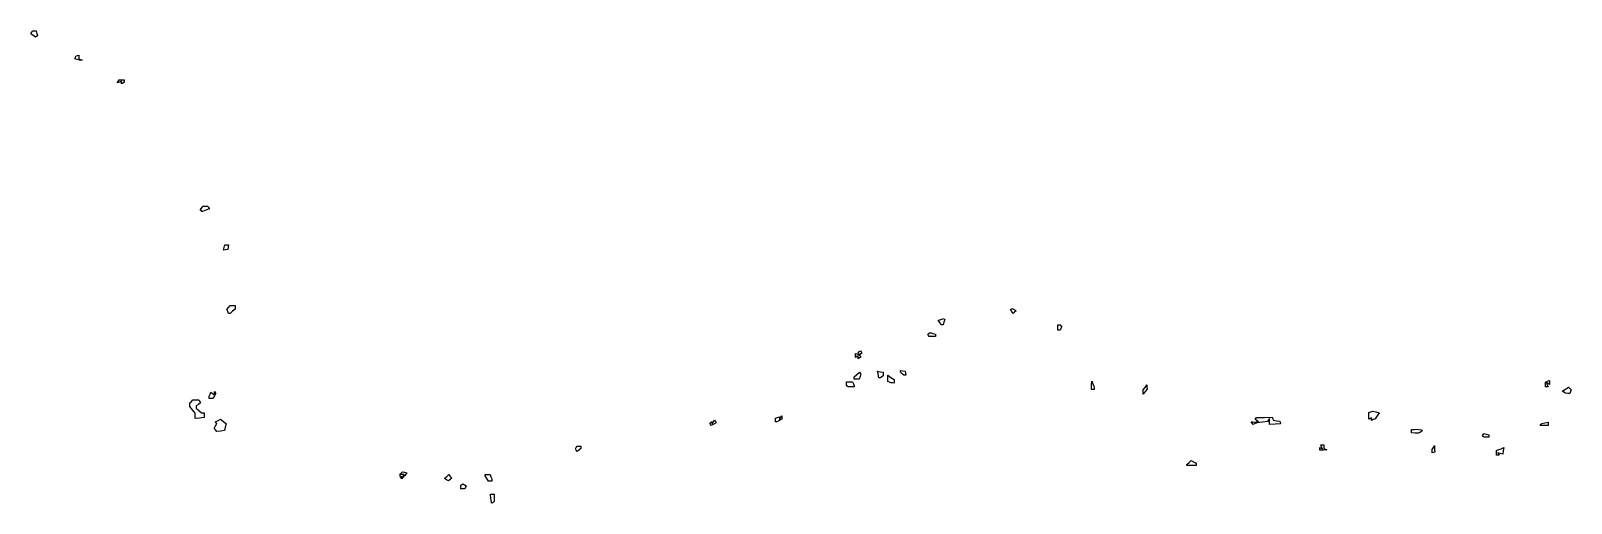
# Model space of a CAD drawing. Extents: x 0 to 4532, y 0 to 2620.
# Drawn here: x 3338 to 4532, y 0 to 366 of the extents above; entities that cross this region are included whole.
import ezdxf

# ---------------------------------------------------------------- set-up
doc = ezdxf.new("R2010")
doc.units = 0
doc.layers.add('Layer_1', color=7, linetype='CONTINUOUS')

msp = doc.modelspace()

# ---------------------------------------------------------------- linework, layer by layer
at = {"layer": 'Layer_1', "color": 7}
for points in [[(3339.494908, 362.498943), (3337.694822, 363.815239), (3338.40663, 364.966928), (3339.11841, 366.118645), (3340.442813, 366.118645), (3341.767132, 366.118645), (3342.289926, 364.119624), (3342.812635, 362.120631), (3342.053828, 361.651639), (3341.295022, 361.182731)], [(3373.695117, 343.818679), (3371.889731, 344.286679), (3372.257639, 345.390178), (3372.625435, 346.493678), (3373.812925, 346.88948), (3375.000443, 347.285395), (3375.000443, 345.785385), (3375.000443, 344.285375), (3376.250438, 343.780978), (3377.500432, 343.276581), (3376.500425, 343.313431), (3375.500418, 343.350565), (3373.695117, 343.818565)], [(3408.000435, 326.028266), (3408.000435, 327.055883), (3406.336441, 326.417378), (3404.672333, 325.778789), (3405.395452, 326.948761), (3406.118428, 328.118677), (3408.059453, 328.118677), (3410.000449, 328.118677), (3410.000449, 327.177687), (3410.000449, 326.23667), (3409.000442, 325.618688), (3408.000435, 325.000679)], [(3469.675769, 226.776631), (3469.017847, 227.434638), (3470.131552, 228.776644), (3471.245369, 230.118651), (3473.063852, 230.118651), (3474.882448, 230.118651), (3475.501648, 229.116745), (3476.120763, 228.114953), (3473.495568, 227.116732), (3470.87026, 226.118653), (3470.602103, 226.118653), (3470.333662, 226.118653)], [(3487.695475, 198.060442), (3488.233775, 200.118622), (3489.528556, 200.118622), (3490.823451, 200.118622), (3490.567483, 198.368625), (3490.311514, 196.618628), (3488.73443, 196.310445), (3487.157318, 196.00212)], [(3490.357152, 148.631547), (3489.776673, 150.144342), (3491.011076, 151.631539), (3492.245367, 153.11885), (3494.122866, 153.11885), (3496.000451, 153.11885), (3496.000451, 151.773838), (3496.000451, 150.428855), (3494.171764, 148.773847), (3492.342963, 147.118838), (3491.640368, 147.118838), (3490.937659, 147.118838)], [(4098.109746, 148.487547), (4096.903547, 149.940871), (4097.749831, 150.463948), (4098.596143, 150.986969), (4100.040027, 150.09465), (4101.483939, 149.202247), (4100.399942, 148.11825), (4099.315831, 147.034167)], [(4033.543328, 130.04973), (4032.968008, 130.980628), (4033.993215, 131.614229), (4035.018535, 132.247942), (4037.009534, 131.616043), (4039.000618, 130.98403), (4039.000618, 130.051431), (4039.000618, 129.118832), (4036.559619, 129.118832), (4034.11862, 129.118832)], [(4042.296518, 140.016631), (4041.111324, 141.914541), (4043.262311, 142.477048), (4045.413326, 143.039555), (4045.798214, 142.654553), (4046.183216, 142.269552), (4045.524529, 140.19425), (4044.865814, 138.118835), (4044.17382, 138.118835), (4043.481712, 138.118835)], [(4134.000652, 136.11885), (4134.000652, 138.118835), (4134.833953, 138.118835), (4135.667339, 138.118835), (4136.265053, 137.521037), (4136.862851, 136.923352), (4136.32475, 135.521052), (4135.786649, 134.118837), (4134.893651, 134.118837), (4134.000652, 134.118837)], [(3979.000617, 113.11884), (3979.000617, 114.236824), (3978.000611, 113.618843), (3977.000604, 113.000834), (3977.000604, 114.528425), (3977.000604, 116.056044), (3978.664598, 115.41754), (3980.328706, 114.778922), (3979.648306, 115.879842), (3978.968019, 116.980649), (3979.915216, 117.566032), (3980.862413, 118.151443), (3981.447796, 117.204246), (3982.033207, 116.257049), (3981.000602, 115.618828), (3979.967997, 114.980636), (3980.500599, 114.118846), (3981.033201, 113.257029), (3980.016895, 112.628928), (3979.000617, 112.000827)], [(3976.000598, 96.96382), (3976.000598, 97.808829), (3978.006705, 99.624335), (3980.012898, 101.439926), (3980.597998, 100.854741), (3981.18321, 100.269529), (3980.524495, 98.194227), (3979.865808, 96.118841), (3977.933203, 96.118841), (3976.000598, 96.118841)], [(3994.924103, 97.868838), (3994.848134, 98.618829), (3994.504434, 100.427929), (3994.160733, 102.237028), (3996.330938, 101.927939), (3998.501143, 101.61882), (3998.535159, 100.118839), (3998.568041, 98.618829), (3997.534642, 97.884117), (3996.501159, 97.149433), (3995.751139, 97.13526), (3995.001149, 97.121087), (3994.924046, 97.871077)], [(4003.250622, 93.781136), (4002.0006, 94.285533), (4002.0006, 96.725228), (4002.0006, 99.164924), (4004.500616, 97.526838), (4007.000605, 95.888837), (4007.000605, 94.503829), (4007.000605, 93.118821), (4005.75061, 93.197907), (4004.500616, 93.276994), (4003.250622, 93.781391)], [(4013.200629, 100.318823), (4012.000609, 101.518842), (4012.000609, 102.230339), (4012.000609, 102.941835), (4013.750607, 102.685866), (4015.500604, 102.429898), (4015.823924, 100.774379), (4016.147215, 99.118889), (4015.273917, 99.118889), (4014.40062, 99.118889)], [(3476.000461, 82.036883), (3476.000461, 82.955082), (3476.617251, 84.562383), (3477.23407, 86.169685), (3478.617265, 85.021795), (3480.000459, 83.873791), (3480.000459, 85.162875), (3480.000459, 86.451987), (3480.581448, 85.870998), (3481.162465, 85.28998), (3480.046267, 83.204276), (3478.930068, 81.118685), (3477.465264, 81.118685), (3476.000461, 81.118685)], [(3970.667295, 90.785538), (3970.000615, 91.452134), (3970.000615, 92.785523), (3970.000615, 94.118827), (3972.393595, 94.118827), (3974.786604, 94.118827), (3975.393615, 92.537038), (3976.000598, 90.95522), (3976.000598, 90.537025), (3976.000598, 90.118829), (3973.667315, 90.118829), (3971.333891, 90.118829)], [(4160.070953, 91.368823), (4160.140969, 94.618831), (4161.000349, 92.618817), (4161.859757, 90.618833), (4161.929773, 89.368838), (4161.999789, 88.118816), (4160.999782, 88.118816), (4159.999775, 88.118816), (4160.069791, 91.368823)], [(4200.032469, 86.177593), (4200.000437, 87.736394), (4201.468642, 89.677588), (4202.936848, 91.618697), (4202.968879, 90.059784), (4203.000911, 88.500983), (4201.532705, 86.559789), (4200.0645, 84.618679)], [(4512.000746, 92.011835), (4512.000746, 93.90484), (4513.500756, 94.480443), (4515.000766, 95.056018), (4515.000766, 93.528427), (4515.000766, 92.000836), (4513.830851, 92.723841), (4512.660851, 93.446931), (4513.299468, 91.782823), (4513.937972, 90.118829), (4512.969373, 90.118829), (4512.000746, 90.118829)], [(4526.191072, 85.980018), (4524.881466, 86.810627), (4527.306364, 88.399531), (4529.731262, 89.988322), (4530.787877, 88.931736), (4531.844463, 87.875121), (4531.31566, 86.496916), (4530.786771, 85.118824), (4529.143754, 85.132998), (4527.500764, 85.147171), (4526.191072, 85.977779)], [(3465.000444, 67.684586), (3465.000444, 69.84898), (3463.000459, 72.391573), (3461.000446, 74.934194), (3461.000446, 76.326374), (3461.000446, 77.718696), (3462.200465, 78.918687), (3463.400456, 80.118678), (3465.641443, 80.118678), (3467.882458, 80.118678), (3468.594266, 78.966989), (3469.306046, 77.815273), (3467.653248, 76.606778), (3466.000451, 75.398169), (3466.000451, 74.480679), (3466.000451, 73.563189), (3468.011859, 71.840886), (3470.023353, 70.118668), (3471.011851, 70.118668), (3472.000462, 70.118668), (3472.000462, 68.228073), (3472.000462, 66.337477), (3468.500468, 65.928891), (3465.000444, 65.520276)], [(3480.912053, 56.725105), (3479.861674, 57.990803), (3480.895867, 59.923182), (3481.930059, 61.855589), (3481.379656, 62.406105), (3480.829168, 62.956594), (3482.821952, 64.023101), (3484.814766, 65.08958), (3486.984064, 63.332893), (3489.153476, 61.576291), (3488.493967, 58.9488), (3487.834458, 56.321196), (3484.898473, 55.890302), (3481.962459, 55.459379)], [(3864.544958, 61.046779), (3863.967966, 61.980398), (3864.984272, 62.608499), (3866.000578, 63.2366), (3866.014751, 62.427592), (3866.028924, 61.618584), (3866.888616, 62.975387), (3867.748336, 64.332106), (3868.401325, 63.275491), (3869.054342, 62.218905), (3867.087041, 61.166089), (3865.11974, 60.113188), (3864.542719, 61.046779)], [(3915.00059, 64.511681), (3915.00059, 65.904683), (3916.5006, 66.480286), (3918.000582, 67.055889), (3918.014755, 65.837275), (3918.028928, 64.618689), (3918.998321, 66.11867), (3919.967713, 67.61868), (3919.981887, 66.403892), (3919.99606, 65.189076), (3918.061782, 64.153892), (3916.127561, 63.118679), (3915.561765, 63.118679), (3914.996083, 63.118679), (3914.996083, 64.511681)], [(4284.527501, 62.074877), (4283.852005, 63.167888), (4284.676405, 63.024739), (4285.500692, 62.881589), (4287.500705, 63.015384), (4289.50069, 63.14918), (4288.029707, 64.079482), (4286.558582, 65.009898), (4287.27399, 65.725278), (4287.989398, 66.440686), (4293.984109, 66.529694), (4299.978904, 66.618702), (4300.43069, 65.440793), (4300.88259, 64.262884), (4303.472691, 63.940783), (4306.062906, 63.618682), (4306.281741, 62.618675), (4306.500576, 61.618697), (4302.25059, 61.311195), (4298.000576, 61.003692), (4297.986403, 63.31118), (4297.97223, 65.618695), (4297.237518, 64.518597), (4296.502834, 63.418499), (4292.502836, 62.867076), (4288.502838, 62.315793), (4286.854037, 61.649085), (4285.205123, 60.982376), (4284.529627, 62.075302)], [(4377.000731, 65.209089), (4377.000731, 66.236677), (4376.000724, 65.618667), (4375.000718, 65.000686), (4375.000718, 67.591071), (4375.000718, 70.181484), (4376.50291, 70.757881), (4378.005216, 71.334392), (4380.512036, 70.705185), (4383.018912, 70.075979), (4381.449822, 67.681269), (4379.880732, 65.286588), (4378.440731, 64.734087), (4377.000731, 64.181473)], [(4508.426966, 60.998873), (4508.971161, 61.879485), (4511.485946, 62.360184), (4514.00076, 62.840968), (4514.00076, 61.479573), (4514.00076, 60.11829), (4510.941751, 60.11829), (4507.88277, 60.11829)], [(4408.000738, 55.831284), (4408.000738, 57.118582), (4410.250739, 57.237071), (4412.500739, 57.355559), (4414.000721, 57.141826), (4415.500731, 56.928378), (4415.971736, 56.46908), (4416.442826, 56.009782), (4414.971729, 55.081265), (4413.500718, 54.15289), (4410.750742, 54.348481), (4408.000738, 54.544071)], [(4463.694655, 51.758096), (4463.055159, 52.397592), (4463.528942, 53.164194), (4464.002753, 53.930795), (4466.001746, 53.408087), (4468.000738, 52.885293), (4468.000738, 52.001989), (4468.000738, 51.118599), (4466.167459, 51.118599), (4464.334038, 51.118599)], [(3760.53055, 41.069976), (3759.88255, 42.118596), (3760.500531, 43.118575), (3761.11854, 44.118581), (3762.559533, 44.118581), (3764.000554, 44.118581), (3764.000554, 43.240975), (3764.000554, 42.363481), (3762.589552, 41.192489), (3761.178635, 40.021496)], [(4337.000721, 42.177585), (4337.000721, 43.236581), (4337.989219, 42.625686), (4338.977802, 42.014678), (4338.382299, 43.566676), (4337.786712, 45.118588), (4338.893698, 45.118588), (4340.000713, 45.118588), (4340.000713, 43.701888), (4340.000713, 42.285274), (4341.250707, 41.780877), (4342.500701, 41.27648), (4339.750697, 41.197393), (4337.000721, 41.118306), (4337.000721, 42.17733)], [(4424.016038, 40.285289), (4424.030211, 41.618593), (4424.999603, 43.118575), (4425.969024, 44.618585), (4425.983197, 42.868587), (4425.99737, 41.11859), (4426.072489, 40.393572), (4426.147607, 39.668583), (4425.072595, 39.310284), (4423.997584, 38.951899), (4424.011757, 40.285289)], [(4474.00075, 39.001987), (4474.00075, 40.885298), (4475.750747, 41.502599), (4477.500745, 42.1199), (4478.619636, 42.65888), (4479.738556, 43.197888), (4479.237363, 40.57618), (4478.736254, 37.954472), (4476.867144, 38.443279), (4474.99795, 38.932085), (4475.55836, 38.025282), (4476.118741, 37.118592), (4475.059745, 37.118592), (4474.00075, 37.118592)], [(3624.505299, 20.110769), (3623.691501, 21.427575), (3624.776915, 20.756785), (3625.862301, 20.085966), (3626.490402, 21.102271), (3627.118503, 22.118577), (3625.359492, 22.118577), (3623.600508, 22.118577), (3624.694314, 23.212382), (3625.78809, 24.306187), (3627.510705, 23.962373), (3629.233405, 23.618587), (3627.276308, 21.206275), (3625.319211, 18.793877)], [(4234.000691, 29.547194), (4234.000691, 29.975679), (4235.570093, 31.545194), (4237.13958, 33.114597), (4239.070088, 32.081396), (4241.00068, 31.048196), (4241.00068, 30.083396), (4241.00068, 29.118595), (4237.500686, 29.118595), (4234.000691, 29.118595)], [(3659.967012, 18.139584), (3658.500507, 19.046274), (3660.086407, 20.63257), (3661.672307, 22.21898), (3662.848713, 20.801487), (3664.025205, 19.383965), (3662.729318, 18.308472), (3661.433403, 17.232979)], [(3671.000505, 12.559582), (3671.000505, 14.000575), (3671.798203, 14.493576), (3672.596014, 14.986578), (3673.926427, 14.164389), (3675.256727, 13.342171), (3674.569608, 12.230366), (3673.882518, 11.118589), (3672.441526, 11.118589), (3671.000505, 11.118589)], [(3691.241015, 19.104979), (3690.000517, 21.091471), (3690.000517, 21.604968), (3690.000517, 22.118577), (3691.893523, 22.118577), (3693.786528, 22.118577), (3694.393511, 20.536788), (3695.000522, 18.95497), (3695.000522, 18.036771), (3695.000522, 17.118572), (3693.741032, 17.118572), (3692.481627, 17.118572)], [(3694.933029, 0.309572), (3694.864998, 0.618577), (3694.440906, 3.868584), (3694.016786, 7.118563), (3695.508406, 7.118563), (3696.999997, 7.118563), (3696.999997, 4.17756), (3696.999997, 1.236586), (3695.99999, 0.618577), (3694.999984, 0.000567), (3694.931952, 0.309572)]]:
    msp.add_lwpolyline(points, close=True, dxfattribs=at)

doc.saveas('drawing.dxf')
